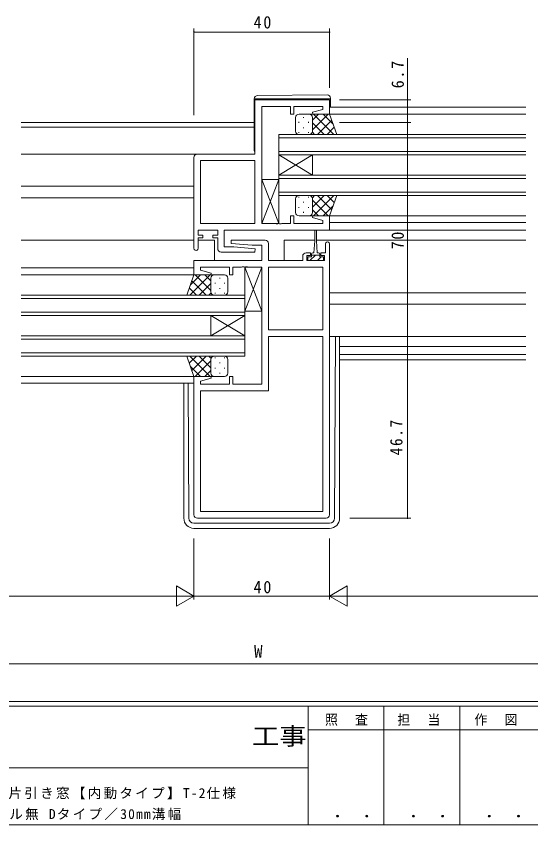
# Model space of a CAD drawing. Units: millimetres on the paper. Extents: x -420 to 373, y -297 to 267.
# Drawn here: x 11.3 to 163.3, y -297 to -58.5 of the extents above; entities that cross this region are included whole.
import ezdxf
from ezdxf.enums import TextEntityAlignment as Align

# ---------------------------------------------------------------- set-up
doc = ezdxf.new("R2010")
doc.units = ezdxf.units.MM
for name, color, linetype, lineweight in [('0-1_YKK_ZWAK', 7, 'Continuous', 9), ('0-3_YKK_12', 2, 'Continuous', 9), ('0-4_YKK_D', 6, 'Continuous', 9), ('0-6_YKK_13', 4, 'Continuous', 9), ('0-7_YKK_11', 7, 'Continuous', 9)]:
    doc.layers.add(name, color=color, linetype=linetype, lineweight=lineweight)
doc.layers.add('0-2_USER1', color=3, linetype='Continuous')
doc.styles.add('ＭＳ ゴシック', font='')
doc.styles.get('ＭＳ ゴシック').set_extended_font_data('MS Gothic')

msp = doc.modelspace()

# ---------------------------------------------------------------- linework, layer by layer
at = {"layer": '0-1_YKK_ZWAK'}
for p, q in [((352.3, -260.6), (-417.7, -260.6)), ((314.5, -262), (-417.7, -262)), ((97.5, -262), (97.5, -297)), ((119.9, -262), (119.9, -297)), ((142.3, -262), (142.3, -297)), ((165.684, -268.999), (97.5, -268.999)), ((-31.3, -280.199), (97.5, -280.199)), ((-417.7, -297), (314.5, -297))]:
    msp.add_line(p, q, dxfattribs=at)
at = {"layer": '0-3_YKK_12'}
for p, q in [((161.819, -85.348), (103.819, -85.349)), ((161.819, -87.349), (103.819, -87.349)), ((81.619, -89.849), (12.819, -89.849)), ((81.619, -91.249), (12.819, -91.249)), ((88.82, -93.349), (88.82, -99.349)), ((161.819, -93.349), (88.82, -93.349)), ((88.82, -94.349), (161.819, -94.349)), ((64.819, -99.149), (12.819, -99.149)), ((161.819, -98.349), (88.82, -98.349)), ((88.82, -99.349), (98.82, -105.349)), ((88.82, -105.349), (98.82, -99.349)), ((88.82, -105.349), (88.82, -99.349)), ((88.82, -99.349), (161.819, -99.349)), ((98.82, -105.349), (98.82, -99.349)), ((88.82, -105.349), (88.82, -111.349)), ((161.819, -105.349), (88.82, -105.349)), ((88.82, -106.349), (161.819, -106.349)), ((63.819, -108.649), (12.819, -108.649)), ((63.819, -112.049), (12.819, -112.049)), ((161.819, -110.349), (88.82, -110.349)), ((88.82, -111.349), (161.819, -111.349)), ((161.819, -117.348), (103.439, -117.35)), ((161.819, -121.549), (73.041, -121.549)), ((161.819, -119.348), (103.819, -119.348)), ((63.819, -124.549), (12.819, -124.549)), ((69.889, -124.549), (65.019, -124.549)), ((69.889, -124.549), (69.889, -130.549)), ((90.389, -124.549), (90.389, -130.549)), ((99.469, -124.549), (90.389, -124.549)), ((161.819, -124.549), (99.969, -124.549)), ((63.819, -132.749), (12.819, -132.749)), ((64.064, -134.749), (12.819, -134.749)), ((161.819, -140.049), (103.819, -140.049)), ((12.819, -140.749), (78.819, -140.749)), ((78.819, -141.749), (12.819, -141.749)), ((78.819, -140.749), (78.819, -146.749)), ((161.819, -143.449), (103.819, -143.449)), ((12.819, -145.749), (78.819, -145.749)), ((78.819, -146.749), (12.819, -146.749)), ((78.819, -146.749), (68.819, -152.749)), ((78.819, -152.749), (68.819, -146.749)), ((68.819, -152.749), (68.819, -146.749)), ((78.819, -152.749), (78.819, -146.749)), ((12.819, -152.749), (78.819, -152.749)), ((78.819, -153.749), (12.819, -153.749)), ((78.819, -152.749), (78.819, -158.749)), ((161.819, -155.949), (106.819, -155.949)), ((12.819, -157.749), (78.819, -157.749)), ((78.819, -158.749), (12.819, -158.749)), ((161.819, -158.219), (106.819, -158.219)), ((161.819, -159.849), (106.819, -159.849)), ((64.319, -164.749), (12.819, -164.749)), ((63.819, -166.749), (12.819, -166.749))]:
    msp.add_line(p, q, dxfattribs=at)
at = {"layer": '0-4_YKK_D'}
for p, q in [((63.819, -87.64), (63.819, -62.149)), ((103.819, -63.149), (63.819, -63.149)), ((103.819, -79.649), (103.819, -62.149)), ((106.819, -83.149), (127.819, -83.149)), ((106.819, -89.849), (127.819, -89.849)), ((126.819, -89.849), (126.819, -159.849)), ((106.819, -159.849), (127.819, -159.849)), ((109.819, -159.849), (127.819, -159.849)), ((126.819, -159.849), (126.819, -206.549)), ((109.819, -206.549), (127.819, -206.549)), ((63.819, -212.546), (63.819, -230.546)), ((63.819, -212.546), (63.819, -230.546)), ((103.819, -212.546), (103.819, -230.546)), ((103.819, -212.546), (103.819, -230.546)), ((63.819, -229.546), (58.623, -226.546)), ((58.623, -226.546), (58.623, -232.546)), ((103.819, -229.546), (109.015, -226.546)), ((109.015, -232.546), (109.015, -226.546)), ((-80.181, -229.546), (57.819, -229.546)), ((63.819, -229.546), (53.427, -229.546)), ((63.819, -229.546), (58.623, -232.546)), ((63.819, -229.546), (103.819, -229.546)), ((103.819, -229.546), (109.015, -232.546)), ((103.819, -229.546), (114.212, -229.546)), ((109.819, -229.546), (247.819, -229.546)), ((246.819, -249.546), (-79.181, -249.546))]:
    msp.add_line(p, q, dxfattribs=at)
msp.add_lwpolyline([(126.819, -89.849), (126.819, -83.149), (126.819, -70.848)], dxfattribs=at)
for centre, start, end in [((63.819, -63.149), 0, 180), ((63.819, -63.149), 180, 0), ((103.819, -63.149), 0, 180), ((103.819, -63.149), 180, 0), ((126.819, -83.149), 90, 270), ((126.819, -83.149), 270, 90), ((126.819, -89.849), 90, 270), ((126.819, -89.849), 90, 270), ((126.819, -89.849), 270, 90), ((126.819, -89.849), 270, 90), ((126.819, -159.849), 90, 270), ((126.819, -159.849), 90, 270), ((126.819, -159.849), 270, 90), ((126.819, -159.849), 270, 90), ((126.819, -206.549), 90, 270), ((126.819, -206.549), 270, 90)]:
    msp.add_arc(centre, 0.106, start, end, dxfattribs=at)
at = {"layer": '0-6_YKK_13'}
for p, q in [((81.619, -82.84), (81.619, -82.849)), ((81.619, -82.849), (81.619, -83.149)), ((81.619, -82.849), (82.115, -82.849)), ((81.619, -98.149), (81.619, -83.149)), ((103.111, -81.661), (82.61, -81.84)), ((104.119, -83.149), (104.119, -82.849)), ((104.119, -83.149), (104.119, -85.349)), ((94.819, -87.349), (97.819, -87.349)), ((103.819, -87.349), (97.819, -87.349)), ((98.819, -89.141), (100.611, -87.349)), ((98.819, -91.969), (103.439, -87.349)), ((99.087, -87.349), (105.087, -93.349)), ((101.916, -87.349), (104.877, -90.31)), ((105.962, -93.349), (103.819, -87.349)), ((93.819, -92.349), (93.819, -88.349)), ((94.768, -89.684), (94.768, -89.884)), ((96.183, -88.269), (96.183, -88.469)), ((97.598, -89.684), (97.598, -89.884)), ((98.819, -88.349), (98.819, -91.949)), ((98.819, -88.749), (98.819, -92.349)), ((98.819, -89.909), (102.259, -93.349)), ((100.268, -93.349), (104.464, -89.153)), ((94.768, -92.714), (94.768, -92.914)), ((96.183, -91.299), (96.183, -91.499)), ((97.598, -92.714), (97.598, -92.914)), ((98.763, -92.681), (99.431, -93.349)), ((103.096, -93.349), (105.208, -91.237)), ((97.819, -93.349), (94.819, -93.349)), ((97.598, -93.349), (105.962, -93.349)), ((88.819, -106.619), (83.819, -119.619)), ((88.819, -119.619), (83.819, -106.619)), ((94.768, -111.985), (94.768, -111.785)), ((97.819, -111.35), (94.819, -111.35)), ((97.598, -111.35), (105.962, -111.35)), ((97.598, -111.985), (97.598, -111.785)), ((98.763, -112.019), (99.431, -111.35)), ((98.819, -114.79), (102.259, -111.35)), ((99.087, -117.35), (105.087, -111.35)), ((100.268, -111.35), (104.464, -115.546)), ((103.096, -111.35), (105.208, -113.462)), ((105.962, -111.35), (103.819, -117.35)), ((93.819, -112.35), (93.819, -116.35)), ((96.183, -113.4), (96.183, -113.2)), ((98.819, -115.95), (98.819, -112.35)), ((98.819, -112.73), (103.439, -117.35)), ((98.819, -116.35), (98.819, -112.75)), ((101.916, -117.35), (104.877, -114.39)), ((94.768, -115.015), (94.768, -114.815)), ((96.183, -116.43), (96.183, -116.23)), ((97.598, -115.015), (97.598, -114.815)), ((98.819, -115.559), (100.611, -117.35)), ((94.819, -117.35), (97.819, -117.35)), ((103.819, -117.35), (97.819, -117.35)), ((99.469, -124.749), (99.469, -121.799)), ((99.969, -121.799), (99.969, -124.749)), ((99.469, -124.749), (99.219, -128.249)), ((99.969, -124.749), (100.219, -128.249)), ((98.469, -128.649), (98.469, -129.449)), ((99.219, -128.249), (98.869, -128.249)), ((100.569, -128.249), (100.219, -128.249)), ((100.969, -129.449), (100.969, -128.649)), ((99.65, -128.949), (98.05, -130.549)), ((98.469, -128.949), (100.969, -128.949)), ((101.395, -129.449), (100.295, -130.549)), ((83.819, -132.479), (78.819, -145.479)), ((83.819, -145.479), (78.819, -132.479)), ((61.676, -140.749), (63.819, -134.749)), ((68.551, -134.749), (62.551, -140.749)), ((65.723, -134.749), (62.762, -137.71)), ((63.819, -134.749), (69.819, -134.749)), ((68.819, -139.369), (64.199, -134.749)), ((68.819, -136.541), (67.027, -134.749)), ((68.819, -135.749), (68.819, -139.349)), ((72.819, -134.749), (69.819, -134.749)), ((71.456, -135.669), (71.456, -135.869)), ((73.819, -139.749), (73.819, -135.749)), ((67.371, -140.749), (63.175, -136.553)), ((68.819, -137.309), (65.379, -140.749)), ((68.819, -136.149), (68.819, -139.749)), ((70.041, -137.084), (70.041, -137.284)), ((72.871, -137.084), (72.871, -137.284)), ((64.542, -140.749), (62.431, -138.637)), ((68.876, -140.081), (68.208, -140.749)), ((70.041, -140.114), (70.041, -140.314)), ((71.456, -138.699), (71.456, -138.899)), ((72.871, -140.114), (72.871, -140.314)), ((70.041, -140.749), (61.676, -140.749)), ((69.819, -140.749), (72.819, -140.749)), ((103.819, -152.949), (161.819, -152.949)), ((105.327, -206.554), (105.609, -152.949)), ((106.819, -152.949), (106.819, -206.546)), ((61.676, -158.75), (63.819, -164.75)), ((70.041, -158.75), (61.676, -158.75)), ((64.542, -158.75), (62.431, -160.862)), ((68.551, -164.75), (62.551, -158.75)), ((67.371, -158.75), (63.175, -162.946)), ((68.819, -162.19), (65.379, -158.75)), ((68.876, -159.419), (68.208, -158.75)), ((68.819, -163.35), (68.819, -159.75)), ((69.819, -158.75), (72.819, -158.75)), ((70.041, -159.385), (70.041, -159.185)), ((72.871, -159.385), (72.871, -159.185)), ((73.819, -159.75), (73.819, -163.75)), ((65.723, -164.75), (62.762, -161.79)), ((68.819, -160.13), (64.199, -164.75)), ((68.819, -163.75), (68.819, -160.15)), ((71.456, -160.8), (71.456, -160.6)), ((68.819, -162.959), (67.027, -164.75)), ((70.041, -162.415), (70.041, -162.215)), ((71.456, -163.83), (71.456, -163.63)), ((72.871, -162.415), (72.871, -162.215)), ((60.819, -166.749), (60.819, -206.546)), ((62.311, -206.554), (62.102, -166.749)), ((63.819, -164.75), (69.819, -164.75)), ((72.819, -164.75), (69.819, -164.75)), ((103.827, -208.046), (63.811, -208.046)), ((103.819, -209.546), (63.819, -209.546))]:
    msp.add_line(p, q, dxfattribs=at)
for points in [[(82.115, -82.849), (103.615, -82.849), (104.119, -82.849), (104.119, -82.661)], [(100.969, -129.449), (102.019, -129.449), (102.019, -130.549), (97.419, -130.549), (97.419, -129.449), (98.469, -129.449)]]:
    msp.add_lwpolyline(points, dxfattribs=at)
for points in [[(88.819, -119.619), (83.819, -119.619), (83.819, -106.619), (88.819, -106.619)], [(83.819, -145.479), (78.819, -145.479), (78.819, -132.479), (83.819, -132.479)]]:
    msp.add_lwpolyline(points, close=True, dxfattribs=at)
for centre, radius, start, end in [((82.619, -82.84), 1, 90.5, 180), ((103.119, -82.661), 1, 0, 90.5), ((94.819, -88.349), 1, 90, 180), ((97.819, -88.349), 1, 0, 90), ((97.819, -88.349), 1, 0, 90), ((94.819, -92.349), 1, 180, 270), ((97.819, -92.349), 1, 270, 0), ((97.819, -92.349), 1, 270, 0), ((82.119, -98.149), 0.5, 180, 233.13016), ((94.819, -112.35), 1, 90, 180), ((97.819, -112.35), 1, 0, 90), ((97.819, -112.35), 1, 0, 90), ((94.819, -116.35), 1, 180, 270), ((97.819, -116.35), 1, 270, 0), ((97.819, -116.35), 1, 270, 0), ((99.719, -121.799), 0.25, 0, 180), ((98.869, -128.649), 0.4, 90, 180), ((100.569, -128.649), 0.4, 0, 90), ((69.819, -135.749), 1, 89.99998, 179.99998), ((69.819, -135.749), 1, 89.99998, 179.99998), ((72.819, -135.749), 1, 359.99998, 89.99998), ((69.819, -139.749), 1, 179.99998, 269.99998), ((69.819, -139.749), 1, 179.99998, 269.99998), ((72.819, -139.749), 1, 269.99998, 359.99998), ((69.819, -159.75), 1, 89.99998, 179.99998), ((69.819, -159.75), 1, 89.99998, 179.99998), ((72.819, -159.75), 1, 359.99998, 89.99998), ((69.819, -163.75), 1, 179.99998, 269.99998), ((69.819, -163.75), 1, 179.99998, 269.99998), ((72.819, -163.75), 1, 269.99998, 359.99998), ((63.819, -206.546), 3, 180, 270), ((63.811, -206.546), 1.5, 180.30154, 270), ((103.819, -206.546), 3, 270, 0), ((103.827, -206.546), 1.5, 270, 359.69844)]:
    msp.add_arc(centre, radius, start, end, dxfattribs=at)
at = {"layer": '0-7_YKK_11'}
for p, q in [((63.819, -126.949), (63.819, -100.149)), ((81.819, -101.079), (81.819, -119.619)), ((103.819, -125.649), (103.819, -205.549)), ((101.889, -132.479), (101.889, -151.019)), ((101.889, -152.949), (101.889, -204.619)), ((102.819, -206.549), (64.819, -206.549))]:
    msp.add_line(p, q, dxfattribs=at)
for points in [[(64.819, -99.149), (81.819, -99.149), (81.819, -83.149), (103.819, -83.149), (103.819, -87.349), (98.859, -87.349), (98.79, -86.826), (101.889, -85.996), (101.889, -85.079), (93.319, -85.079), (93.319, -87.349), (92.319, -87.349), (92.319, -85.079), (83.819, -85.079)], [(83.819, -85.079), (83.819, -119.619), (87.861, -119.619), (88.044, -119.739), (88.594, -119.739), (88.777, -119.619), (88.861, -119.619), (89.044, -119.739), (89.594, -119.739), (89.777, -119.619), (92.319, -119.619), (92.319, -117.349), (93.319, -117.349), (93.319, -119.619), (101.889, -119.619), (101.889, -118.701), (98.79, -117.871), (98.859, -117.349), (103.819, -117.349), (103.819, -121.549), (72.749, -121.549), (72.749, -126.549), (75.626, -126.549), (81.839, -127.092), (81.797, -128.049), (71.819, -128.049)], [(70.819, -127.049), (70.819, -123.849), (69.419, -123.849), (69.419, -123.049), (70.819, -123.049), (70.819, -121.549), (65.019, -121.549), (65.019, -123.049), (66.419, -123.049), (66.419, -123.849), (65.019, -123.849), (65.019, -126.949)], [(63.819, -205.549), (63.819, -164.749), (68.78, -164.749), (68.848, -165.271), (65.749, -166.101), (65.749, -167.019), (74.319, -167.019), (74.319, -164.749), (75.319, -164.749), (75.319, -167.019), (83.819, -167.019), (83.819, -132.479), (79.777, -132.479), (79.594, -132.359), (79.044, -132.359), (78.861, -132.479), (78.778, -132.479), (78.594, -132.359), (78.044, -132.359), (77.861, -132.479), (75.319, -132.479), (75.319, -134.749), (74.319, -134.749), (74.319, -132.479), (65.749, -132.479), (65.749, -133.396), (68.848, -134.226), (68.78, -134.749), (63.819, -134.749), (63.819, -130.549), (83.889, -130.549), (83.889, -126.049), (81.012, -126.049), (74.799, -125.505), (74.841, -124.549), (84.819, -124.549)], [(85.819, -125.549), (85.819, -130.549), (95.919, -130.549), (95.919, -129.249)], [(96.919, -128.249), (98.219, -128.249), (98.219, -129.049), (97.119, -129.049), (97.119, -130.549), (102.319, -130.549), (102.319, -129.049), (101.219, -129.049), (101.219, -128.249), (102.619, -128.249), (102.619, -125.649)]]:
    msp.add_lwpolyline(points, dxfattribs=at)
for points in [[(81.819, -101.079), (81.819, -119.619), (65.749, -119.619), (65.749, -101.079)], [(101.889, -132.479), (101.889, -151.019), (85.819, -151.019), (85.819, -132.479)], [(101.889, -152.949), (101.889, -204.619), (65.749, -204.619), (65.749, -168.949), (85.819, -168.949), (85.819, -152.949)]]:
    msp.add_lwpolyline(points, close=True, dxfattribs=at)
for centre, radius, start, end in [((64.819, -100.149), 1, 90, 179.99998), ((84.819, -125.549), 1, 0, 89.99998), ((103.219, -125.649), 0.6, 359.99998, 180), ((64.419, -126.949), 0.6, 179.99998, 0), ((71.819, -127.049), 1, 180, 269.99998), ((96.919, -129.249), 1, 90, 179.99998), ((64.819, -205.549), 1, 180, 269.99998), ((102.819, -205.549), 1, 270, 359.99998)]:
    msp.add_arc(centre, radius, start, end, dxfattribs=at)

# ---------------------------------------------------------------- texts
at = {"layer": '0-1_YKK_ZWAK', "color": 2, "style": 'ＭＳ ゴシック', "width": 1.15}
msp.add_text('工事', height=5.132, dxfattribs=at).set_placement((80.931, -274.956), align=Align.BOTTOM_LEFT)
at = {"layer": '0-1_YKK_ZWAK', "color": 3, "style": 'ＭＳ ゴシック', "width": 1.15}
for p in [(101.955, -295.946), (124.355, -295.946), (146.755, -295.946)]:
    msp.add_text(' ． ．', height=3.666, dxfattribs=at).set_placement(p, align=Align.BOTTOM_LEFT)
at = {"layer": '0-1_YKK_ZWAK', "char_height": 2.933, "attachment_point": 7, "style": 'ＭＳ ゴシック'}
for s, insert in [('\\T1.17;\\W0.95;照\\~\\~査', (102.489, -267.78)), ('\\T1.17;\\W0.95;担\\~\\~当', (123.855, -267.78)), ('\\T1.17;\\W0.95;作\\~\\~図', (146.62, -267.762))]:
    msp.add_mtext(s, dxfattribs=dict(at, insert=insert))
at = {"layer": '0-2_USER1', "color": 7, "char_height": 2.933, "attachment_point": 7, "style": 'ＭＳ ゴシック'}
for s, insert in [('\\T1.17;EXIMA31\\~片引き窓【内動タイプ】T-2仕様\\~', (-9.627, -289.449)), ('\\T1.17;RC枠\\~アングル無\\~Dタイプ／30mm溝幅\\~', (-16.443, -295.625))]:
    msp.add_mtext(s, dxfattribs=dict(at, insert=insert))
at = {"layer": '0-4_YKK_D', "color": 3, "style": 'ＭＳ ゴシック'}
msp.add_text('W', height=3.666, dxfattribs=at).set_placement((81.55, -248.746), align=Align.BOTTOM_LEFT)
at = {"layer": '0-4_YKK_D', "color": 3, "char_height": 3.666, "attachment_point": 7, "style": 'ＭＳ ゴシック'}
for insert in [(81.419, -62.149), (81.419, -228.746)]:
    msp.add_mtext('\\T1.21;\\W0.95;40', dxfattribs=dict(at, insert=insert))
at = {"layer": '0-4_YKK_D', "color": 3, "char_height": 3.666, "attachment_point": 7, "rotation": 90, "style": 'ＭＳ ゴシック'}
for s, insert in [('\\T1.21;\\W0.95;6.7', (125.819, -79.748)), ('\\T1.21;\\W0.95;70', (125.819, -127.249)), ('\\T1.22;\\W0.9;46.7', (125.419, -187.999))]:
    msp.add_mtext(s, dxfattribs=dict(at, insert=insert))

doc.saveas('drawing.dxf')
